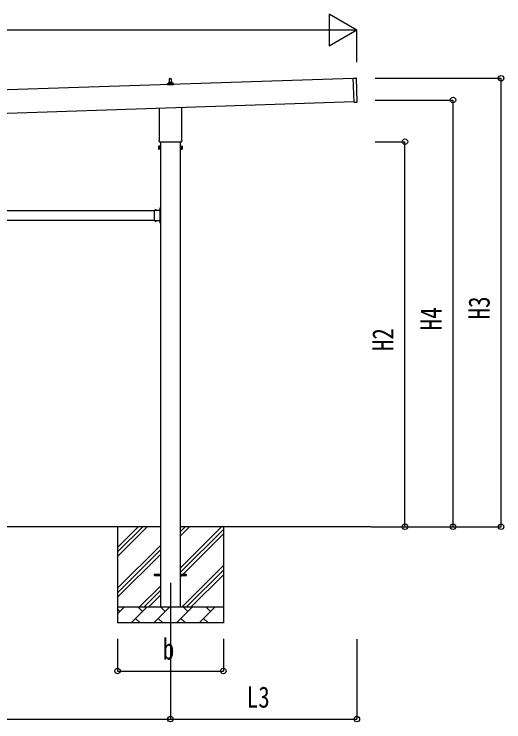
# Model space of a CAD drawing. Units: millimetres, scale not verified. Extents: x -16820 to 16820, y -11880 to 11880.
# Drawn here: x -2113 to 943, y -3638 to 778 of the extents above; entities that cross this region are included whole.
import ezdxf
from ezdxf.enums import TextEntityAlignment as Align

# ---------------------------------------------------------------- set-up
doc = ezdxf.new("R2010")
doc.units = ezdxf.units.MM
doc.header["$LTSCALE"] = 50
for name, color, linetype in [('0-4_YKK_12', 2, 'Continuous'), ('0-5_YKK_13', 4, 'Continuous'), ('0-6_YKK_A1', 4, 'Continuous'), ('0-7_YKK_D', 6, 'Continuous')]:
    doc.layers.add(name, color=color, linetype=linetype)
doc.styles.add('ＭＳ ゴシック', font='')
doc.styles.get('ＭＳ ゴシック').set_extended_font_data('MS Gothic')

msp = doc.modelspace()

# ---------------------------------------------------------------- linework, layer by layer
at = {"layer": '0-4_YKK_12'}
msp.add_line((-1137.42, -2771), (-1137.42, -3271), dxfattribs=at)
at = {"layer": '0-5_YKK_13'}
for p, q in [((-1143.42, 351.59), (-1142.69, 375.12)), ((-1141.69, 376.09), (-1133.15, 376.09)), ((-1132.15, 375.12), (-1131.42, 351.59)), ((3.35, 379.03), (22.34, 379.66)), ((8.35, 229.11), (3.35, 379.03)), ((28.3, 230.78), (23.37, 378.7)), ((-1155.67, 336.09), (-1155.67, 343.81)), ((-1119.17, 336.09), (-1155.67, 336.09)), ((-1155.29, 344.59), (-1119.55, 344.59)), ((-1154.91, 344.78), (-1148.19, 346.41)), ((-1147.8, 346.59), (-1127.04, 346.59)), ((-1147.42, 347.38), (-1147.42, 351.59)), ((-1146.42, 351.59), (-1128.42, 351.59)), ((-1127.42, 347.38), (-1127.42, 351.59)), ((-1119.94, 344.78), (-1126.66, 346.41)), ((-1119.17, 336.09), (-1119.17, 343.81)), ((8.35, 229.11), (27.34, 229.75)), ((-1205.72, -7.89), (-1205.72, 191.68)), ((-1069.12, 196.23), (-1069.12, -7.89)), ((-1207.42, -16.67), (-1207.42, -11.17)), ((-1069.48, -20.17), (-1205.36, -20.17)), ((-1067.42, -11.17), (-1067.42, -16.67)), ((-1211.42, -46.17), (-1210.66, -44.85)), ((-1211.42, -46.17), (-1211.42, -63.17)), ((-1211.42, -63.17), (-1210.66, -64.48)), ((-1204.42, -49.76), (-1210.66, -49.76)), ((-1204.42, -59.57), (-1210.66, -59.57)), ((-1204.42, -64.48), (-1210.66, -64.48)), ((-1201.92, -63.87), (-1204.42, -63.87)), ((-1072.92, -63.87), (-1070.42, -63.87)), ((-1070.42, -49.76), (-1064.18, -49.76)), ((-1070.42, -59.57), (-1064.18, -59.57)), ((-1070.42, -64.48), (-1064.18, -64.48)), ((-1063.42, -46.17), (-1064.18, -44.85)), ((-1063.42, -63.17), (-1064.18, -64.48)), ((-1063.42, -46.17), (-1063.42, -63.17)), ((-1205.62, -438), (-1199.92, -438)), ((-1201.52, -436.87), (-1204.18, -435.55)), ((-1201.52, -439.13), (-1204.18, -440.45)), ((-1202.38, -433.27), (-1202.22, -433.27)), ((-1201.52, -430.5), (-1199.92, -430.5)), ((-1201.52, -447.46), (-1201.52, -430.5)), ((-1201.52, -433.97), (-1201.52, -442.04)), ((-1199.92, -435), (-1201.52, -435)), ((-1201.52, -436), (-1199.92, -436)), ((-1201.52, -440), (-1199.92, -440)), ((-1199.92, -441), (-1201.52, -441)), ((-1237.92, -456.29), (-1237.92, -445.9)), ((-1237.92, -445.9), (-1201.52, -445.9)), ((-1237.92, -498.29), (-1237.92, -457.71)), ((-1234.66, -445.04), (-1234.66, -445.2)), ((-1233.96, -445.9), (-1225.89, -445.9)), ((-1231.05, -445.9), (-1232.37, -443.24)), ((-1228.8, -445.9), (-1227.47, -443.24)), ((-1225.19, -445.04), (-1225.19, -445.2)), ((-1201.92, -447.5), (-1204.92, -447.5)), ((-1202.38, -442.74), (-1202.22, -442.74)), ((-1201.92, -456.29), (-1201.92, -449.5)), ((-1201.92, -498.29), (-1201.92, -457.71)), ((-1237.92, -510.1), (-1237.92, -499.71)), ((-1237.92, -510.1), (-1201.52, -510.1)), ((-1234.66, -510.96), (-1234.66, -510.8)), ((-1233.96, -510.1), (-1225.89, -510.1)), ((-1231.05, -510.1), (-1232.37, -512.76)), ((-1228.8, -510.1), (-1227.47, -512.76)), ((-1225.19, -510.96), (-1225.19, -510.8)), ((-1204.92, -508.5), (-1201.92, -508.5)), ((-1201.52, -516.87), (-1204.18, -515.55)), ((-1201.52, -519.13), (-1204.18, -520.45)), ((-1202.38, -513.27), (-1202.22, -513.27)), ((-1202.38, -522.74), (-1202.22, -522.74)), ((-1201.92, -506.5), (-1201.92, -499.71)), ((-1201.52, -525.5), (-1201.52, -508.54)), ((-1201.52, -513.97), (-1201.52, -522.04)), ((-1201.52, -516), (-1199.92, -516)), ((-1201.52, -520), (-1199.92, -520)), ((-1201.52, -525.5), (-1199.92, -525.5)), ((-1237.42, -2716.5), (-1199.92, -2716.5)), ((-1237.42, -2725.5), (-1237.42, -2716.5)), ((-1237.42, -2725.5), (-1199.92, -2725.5)), ((-1074.92, -2716.5), (-1037.42, -2716.5)), ((-1074.92, -2725.5), (-1037.42, -2725.5)), ((-1037.42, -2725.5), (-1037.42, -2716.5))]:
    msp.add_line(p, q, dxfattribs=at)
for points in [[(-1204.42, -64.48), (-1204.42, -44.85), (-1210.66, -44.85)], [(-1204.42, -63.87), (-1204.42, -45.47), (-1201.92, -45.47)], [(-1070.42, -63.87), (-1070.42, -45.47), (-1072.92, -45.47)], [(-1070.42, -64.48), (-1070.42, -44.85), (-1064.18, -44.85)], [(-1199.92, -445.5), (-1199.92, -439.5), (-1199.92, -436.5), (-1199.92, -430.5)], [(-1201.92, -449.5), (-1204.92, -449.5), (-1204.92, -445.9)], [(-1201.92, -506.5), (-1204.92, -506.5), (-1204.92, -510.1)], [(-1199.92, -525.5), (-1199.92, -519.5), (-1199.92, -516.5), (-1199.92, -510.5)]]:
    msp.add_lwpolyline(points, dxfattribs=at)
for points in [[(-1201.92, -65.17), (-1201.92, -44.17), (-1199.92, -44.17), (-1199.92, -65.17)], [(-1072.92, -65.17), (-1072.92, -44.17), (-1074.92, -44.17), (-1074.92, -65.17)]]:
    msp.add_lwpolyline(points, close=True, dxfattribs=at)
for centre, radius, start, end in [((-1143.34, 350.96), 4.13, 90, 171.17633), ((-1141.69, 375.09), 1, 90, 178.60509), ((-1134.09, 351.59), 4.83, 133.60282, 180), ((-1140.75, 351.59), 4.83, 0, 46.39718), ((-1133.15, 375.09), 1, 1.39491, 90), ((-1131.51, 350.96), 4.13, 8.82367, 90), ((22.37, 378.66), 1, 1.90915, 91.90915), ((-1154.67, 343.81), 1, 103.62699, 180), ((-1148.42, 347.38), 1, 283.62699, 0), ((-1146.42, 350.59), 1, 90, 180), ((-1128.42, 350.59), 1, 0, 90), ((-1126.42, 347.38), 1, 180, 256.37301), ((-1120.17, 343.81), 1, 0, 76.37301), ((27.3, 230.75), 1, 271.90915, 1.90915), ((-1203.42, -11.17), 4, 125.09963, 180), ((-1203.42, -16.67), 4, 180, 194.47751), ((-1203.42, -16.67), 4, 194.47751, 241.04498), ((-1071.42, -16.67), 4, 298.95502, 345.52249), ((-1071.42, -11.17), 4, 0, 54.90037), ((-1071.42, -16.67), 4, 345.52249, 0), ((-1207.08, -47.31), 4.34, 145.61575, 214.38425), ((-1195.18, -54.67), 16.24, 162.41205, 197.58795), ((-1207.08, -62.03), 4.34, 145.61575, 214.38425), ((-1067.77, -47.31), 4.34, 325.61575, 34.38425), ((-1079.66, -54.67), 16.24, 342.41205, 17.58795), ((-1067.77, -62.03), 4.34, 325.61575, 34.38425), ((-1197.62, -438), 7, 140.87645, 180), ((-1197.62, -438), 7, 180, 219.12355), ((-1202.38, -434.13), 0.862, 90, 140.87645), ((-1202.22, -433.97), 0.7, 0, 90), ((-1238.62, -457), 1, 314.427, 45.573), ((-1233.96, -445.2), 0.7, 180, 270), ((-1233.79, -445.04), 0.862, 129.12355, 180), ((-1229.92, -449.8), 7, 90, 129.12355), ((-1229.92, -449.8), 7, 50.87645, 90), ((-1225.89, -445.2), 0.7, 270, 0), ((-1226.05, -445.04), 0.862, 0, 50.87645), ((-1202.38, -441.87), 0.862, 219.12355, 270), ((-1202.22, -442.04), 0.7, 270, 0), ((-1201.22, -457), 1, 134.427, 225.573), ((-1201.92, -445.5), 2, 270, 0), ((-1238.62, -499), 1, 314.427, 45.573), ((-1233.96, -510.8), 0.7, 90, 180), ((-1233.79, -510.96), 0.862, 180, 230.87645), ((-1229.92, -506.2), 7, 230.87645, 270), ((-1229.92, -506.2), 7, 270, 309.12355), ((-1225.89, -510.8), 0.7, 0, 90), ((-1226.05, -510.96), 0.862, 309.12355, 0), ((-1197.62, -518), 7, 140.87645, 180), ((-1197.62, -518), 7, 180, 219.12355), ((-1202.38, -514.13), 0.862, 90, 140.87645), ((-1202.38, -521.87), 0.862, 219.12355, 270), ((-1201.22, -499), 1, 134.427, 225.573), ((-1202.22, -513.97), 0.7, 0, 90), ((-1202.22, -522.04), 0.7, 270, 0), ((-1201.92, -510.5), 2, 0, 90)]:
    msp.add_arc(centre, radius, start, end, dxfattribs=at)
at = {"layer": '0-6_YKK_A1'}
for p, q in [((3.42, 377.03), (-5388.65, 197.33)), ((-5383.82, 52.41), (8.25, 232.14)), ((-1199.92, -20.17), (-1199.92, -2921)), ((-1074.92, -2921), (-1074.92, -20.17)), ((-4136.92, -448), (-1237.92, -448)), ((-4136.92, -508), (-1237.92, -508)), ((-1204.92, -508), (-1200.42, -508)), ((-1199.92, -2421), (-4174.92, -2421)), ((-1467.42, -2421), (-1467.42, -3021)), ((-1467.42, -2606.05), (-1282.37, -2421)), ((-1467.42, -2577.77), (-1310.65, -2421)), ((-1467.42, -2549.48), (-1338.94, -2421)), ((113.46, -2421), (-1074.92, -2421)), ((-1074.92, -2676.1), (-819.82, -2421)), ((-1074.92, -2478.11), (-1017.81, -2421)), ((-1074.92, -2449.82), (-1046.1, -2421)), ((-807.42, -2421), (-807.42, -3021)), ((-1074.92, -2704.38), (-807.42, -2436.88)), ((-1074.92, -2732.67), (-807.42, -2465.17)), ((-1467.42, -2804.04), (-1199.92, -2536.54)), ((-1467.42, -2832.32), (-1199.92, -2564.82)), ((-1467.42, -2860.61), (-1199.92, -2593.11)), ((-1065.26, -2921), (-807.42, -2663.16)), ((-1036.98, -2921), (-807.42, -2691.44)), ((-1008.69, -2921), (-807.42, -2719.73)), ((-1329.82, -2921), (-1199.92, -2791.1)), ((-1301.54, -2921), (-1199.92, -2819.38)), ((-1273.25, -2921), (-1199.92, -2847.67)), ((-1467.42, -2921), (-807.42, -2921)), ((-1467.42, -2963.89), (-1424.53, -2921)), ((-1453.08, -2949.55), (-1467.42, -2935.21)), ((-1383.11, -3021), (-1283.11, -2921)), ((-1311.66, -2949.55), (-1340.21, -2921)), ((-1241.68, -3021), (-1141.68, -2921)), ((-1170.24, -2949.55), (-1198.79, -2921)), ((-1100.26, -3021), (-1000.26, -2921)), ((-1028.82, -2949.55), (-1057.37, -2921)), ((-958.84, -3021), (-858.84, -2921)), ((-887.4, -2949.55), (-915.95, -2921)), ((-810.71, -2921), (-807.42, -2917.72)), ((-1354.55, -2992.45), (-1326, -3021)), ((-1213.13, -2992.45), (-1184.58, -3021)), ((-1071.71, -2992.45), (-1043.16, -3021)), ((-930.29, -2992.45), (-901.74, -3021)), ((-807.42, -3021), (-1467.42, -3021))]:
    msp.add_line(p, q, dxfattribs=at)
msp.add_lwpolyline([(-1204.92, -448), (-1200.42, -448), (-1200.42, -508)], dxfattribs=at)
at = {"layer": '0-7_YKK_D'}
for p, q in [((25.73, 678.11), (-147.48, 778.11)), ((-147.48, 778.11), (-147.48, 578.11)), ((-174.27, 678.11), (-5206.12, 678.11)), ((25.73, 678.11), (-320.68, 678.11)), ((25.73, 678.11), (-147.48, 578.11)), ((25.73, 477.83), (25.73, 679.11)), ((139.61, 378.11), (926.73, 378.11)), ((925.73, -2421), (925.73, 378.11)), ((140.61, 242.33), (626.73, 242.33)), ((625.73, -2421), (625.73, 242.33)), ((139.61, -17.67), (326.73, -17.67)), ((325.73, -2421), (325.73, -17.67)), ((114.46, -2421), (326.73, -2421)), ((114.46, -2421), (926.73, -2421)), ((114.46, -2421), (626.73, -2421)), ((-1467.42, -3121), (-1467.42, -3322)), ((-1137.42, -3121), (-1137.42, -3622)), ((-1137.42, -3121), (-1137.42, -3622)), ((-807.42, -3121), (-807.42, -3322)), ((25.73, -3122), (25.73, -3622)), ((-1467.42, -3321), (-807.42, -3321)), ((-4237.42, -3621), (-1137.42, -3621)), ((-1137.42, -3621), (25.73, -3621))]:
    msp.add_line(p, q, dxfattribs=at)
for centre in [(925.73, 378.11), (625.73, 242.33), (325.73, -17.67), (325.73, -2421), (625.73, -2421), (925.73, -2421), (-1467.42, -3321), (-807.42, -3321), (-1137.42, -3621), (-1137.42, -3621), (25.73, -3621)]:
    msp.add_circle(centre, 17, dxfattribs=at)

# ---------------------------------------------------------------- texts
at = {"layer": '0-7_YKK_D', "style": 'ＭＳ ゴシック', "width": 0.8}
for s, p in [('H3', (893.73, -1127.04)), ('H4', (593.73, -1194.93)), ('H2', (293.73, -1324.93))]:
    msp.add_text(s, height=132, rotation=90, dxfattribs=at).set_placement(p, align=Align.BOTTOM_LEFT)
for s, p in [('b', (-1185.42, -3289)), ('L3', (-661.45, -3589))]:
    msp.add_text(s, height=132, dxfattribs=at).set_placement(p, align=Align.BOTTOM_LEFT)

doc.saveas('drawing.dxf')
